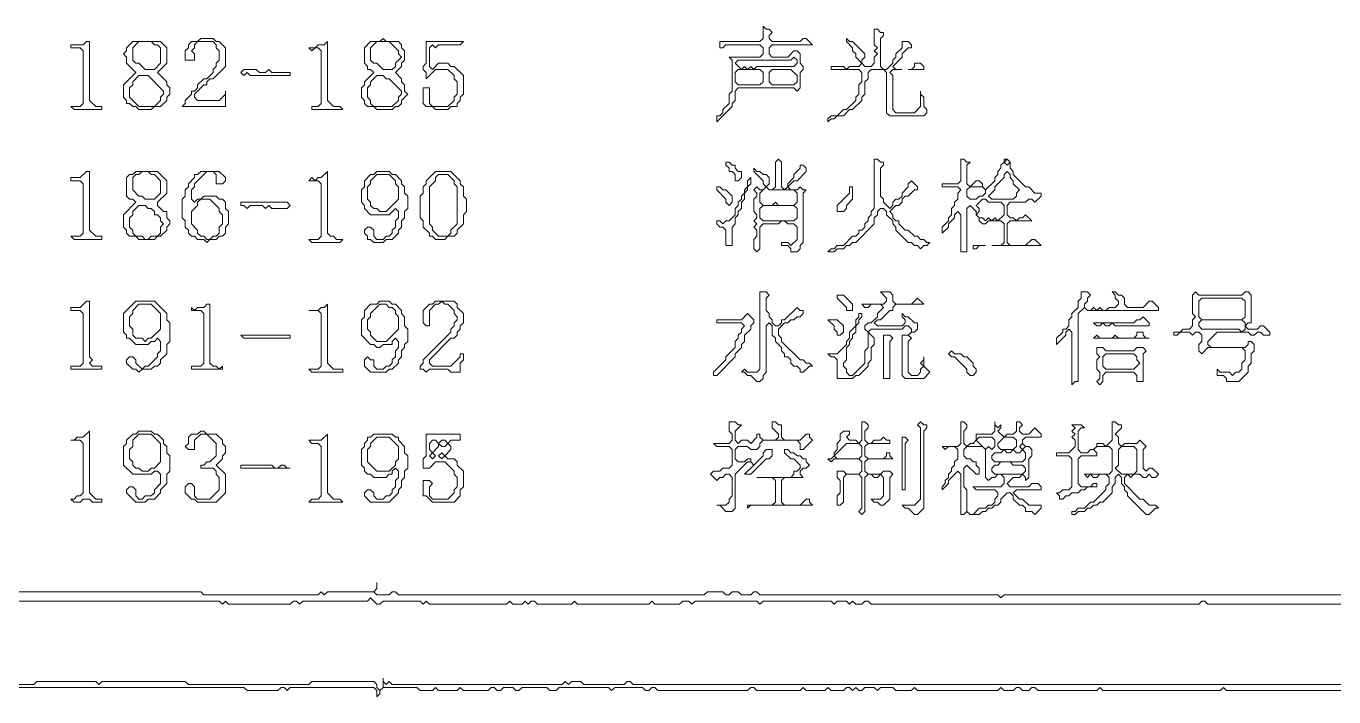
# Model space of a CAD drawing. Extents: x 4 to 2473, y 19 to 1752.
# Drawn here: x 1626.5 to 2049.8, y 20 to 237 of the extents above; entities that cross this region are included whole.
import ezdxf

# ---------------------------------------------------------------- set-up
doc = ezdxf.new("R2010")
doc.units = 0
doc.layers.add('TRACE_CURVE', color=3, linetype='Continuous', lineweight=0)
doc.layers.add('TRACE_TEXT_SYMBOL', color=6, linetype='Continuous', lineweight=0)

msp = doc.modelspace()

# ---------------------------------------------------------------- linework, layer by layer
at = {"layer": 'TRACE_CURVE', "color": 3}
for points in [[(2066, 53), (1943, 53), (1942, 52), (1941, 53), (1864, 53), (1863, 54), (1862, 54), (1861, 53), (1858, 53), (1857, 54), (1855, 54), (1854, 53), (1853, 53), (1852, 54), (1847, 54), (1846, 53), (1747, 53), (1746, 54), (1745, 54), (1744, 53), (1740, 53), (1739, 54), (1740, 55), (1740, 57), (1740, 55), (1739, 54), (1724, 54), (1723, 53), (1722, 54), (1721, 53), (1684, 53), (1683, 54), (1621, 54)], [(1619, 51), (1689, 51), (1690, 50), (1691, 51), (1692, 50), (1712, 50), (1713, 51), (1714, 51), (1715, 50), (1716, 51), (1737, 51), (1738, 52), (1740, 50), (1741, 50), (1742, 51), (1754, 51), (1755, 50), (1756, 51), (1757, 50), (1782, 50), (1783, 51), (1784, 50), (1787, 50), (1788, 51), (1789, 50), (1790, 51), (1791, 51), (1792, 50), (1803, 50), (1804, 51), (1805, 50), (1828, 50), (1829, 51), (1830, 50), (1838, 50), (1839, 51), (1841, 51), (1842, 50), (1843, 51), (1863, 51), (1864, 50)], [(1864, 50), (1865, 51), (1887, 51), (1888, 50), (1889, 51), (1892, 51), (1893, 50), (1894, 51), (1895, 50), (1897, 50), (1898, 51), (1899, 51), (1900, 50), (2006, 50), (2007, 51), (2008, 51), (2009, 50), (2062, 50)], [(2066, 24), (1823, 24), (1822, 25), (1821, 25), (1820, 24), (1807, 24), (1806, 25), (1803, 25), (1802, 24), (1801, 25), (1800, 24), (1745, 24), (1744, 25), (1743, 24), (1742, 25), (1742, 26), (1742, 23), (1741, 22)], [(1741, 22), (1740, 23), (1740, 24), (1739, 25), (1719, 25), (1718, 24), (1679, 24), (1678, 25), (1651, 25), (1650, 24), (1649, 25), (1630, 25), (1629, 24), (1620, 24)], [(1624, 23), (1697, 23), (1698, 22), (1708, 22), (1709, 23), (1710, 23), (1711, 22), (1712, 23), (1739, 23), (1740, 22), (1740, 20), (1741, 21), (1741, 22), (1742, 23), (1753, 23), (1754, 22), (1758, 22), (1759, 23), (1760, 22), (1766, 22), (1767, 23), (1768, 22), (1776, 22), (1777, 23), (1778, 23), (1779, 22), (1780, 22), (1781, 23), (1784, 23), (1785, 22), (1786, 22), (1787, 23), (1795, 23), (1796, 22), (1798, 22), (1799, 23), (1815, 23), (1816, 22), (1817, 23), (1826, 23), (1827, 22), (1828, 22), (1829, 23), (1830, 23), (1831, 22), (1860, 22), (1861, 23)], [(1861, 23), (1862, 23), (1863, 22), (1877, 22), (1878, 23), (1879, 22), (1885, 22), (1886, 23), (1887, 22), (1891, 22), (1892, 23), (1893, 23), (1894, 22), (1895, 23), (1896, 22), (1897, 22), (1898, 23), (1901, 23), (1902, 22), (1903, 23), (1907, 23), (1908, 22), (1913, 22), (1914, 23), (1915, 22), (1941, 22), (1942, 23), (1943, 22), (1946, 22), (1947, 23), (1948, 23), (1949, 22), (1951, 22), (1952, 23), (1953, 23), (1954, 22), (1973, 22), (1974, 23), (1975, 22), (2013, 22), (2014, 23), (2015, 22), (2052, 22)]]:
    msp.add_lwpolyline(points, dxfattribs=at)
at = {"layer": 'TRACE_TEXT_SYMBOL', "color": 6}
for points in [[(1683, 233), (1682, 232), (1680, 232), (1679, 231), (1679, 230), (1678, 229), (1678, 226), (1681, 226), (1681, 228), (1680, 229), (1681, 230), (1681, 231), (1682, 232), (1687, 232), (1688, 231), (1688, 230), (1689, 229), (1689, 226), (1688, 225), (1688, 224), (1687, 223), (1687, 222), (1685, 220), (1684, 220), (1682, 218), (1682, 217), (1681, 216), (1680, 216), (1680, 215), (1678, 213), (1678, 212), (1677, 211), (1691, 211), (1691, 216), (1691, 215), (1689, 213), (1682, 213), (1681, 214), (1681, 215), (1684, 218), (1685, 218), (1685, 219), (1686, 220), (1687, 220), (1691, 224), (1691, 230), (1689, 232), (1688, 232), (1687, 233)], [(1742, 233), (1741, 232), (1738, 232), (1736, 230), (1736, 225), (1737, 224), (1737, 223), (1738, 223), (1739, 222), (1736, 219), (1736, 218), (1735, 217), (1735, 214), (1736, 213), (1736, 212), (1737, 211), (1739, 211), (1740, 210), (1745, 210), (1746, 211), (1747, 211), (1748, 212), (1748, 213), (1750, 215), (1749, 216), (1749, 218), (1748, 219), (1748, 220), (1746, 222), (1748, 224), (1748, 225), (1749, 226), (1749, 229), (1748, 230), (1748, 231), (1747, 232), (1743, 232)], [(1865, 237), (1865, 233), (1864, 232), (1851, 232), (1851, 230), (1852, 230), (1853, 231), (1864, 231), (1865, 230), (1865, 228), (1864, 227), (1854, 227), (1855, 226), (1855, 216), (1854, 215), (1854, 212), (1852, 210), (1852, 209), (1851, 208), (1850, 208), (1850, 206), (1855, 211), (1855, 212), (1856, 213), (1856, 216), (1857, 217), (1875, 217), (1876, 216), (1877, 217), (1877, 222), (1878, 223), (1878, 224), (1877, 225), (1877, 228), (1876, 229), (1875, 229), (1873, 227), (1868, 227), (1867, 228), (1867, 230), (1868, 231), (1881, 231), (1879, 233), (1878, 233), (1877, 232), (1868, 232), (1867, 233), (1867, 234), (1868, 235), (1867, 236), (1866, 236)], [(1646, 232), (1645, 231), (1641, 231), (1641, 230), (1644, 230), (1645, 229), (1645, 212), (1644, 211), (1641, 211), (1642, 210), (1651, 210), (1651, 211), (1649, 211), (1647, 213), (1647, 232)], [(1661, 232), (1659, 230), (1659, 229), (1658, 228), (1659, 227), (1659, 225), (1662, 222), (1658, 218), (1658, 214), (1659, 213), (1659, 212), (1660, 212), (1661, 211), (1662, 211), (1663, 210), (1667, 210), (1668, 211), (1670, 211), (1672, 213), (1672, 214), (1673, 215), (1673, 217), (1672, 218), (1672, 219), (1669, 222), (1672, 225), (1672, 230), (1670, 232)], [(1663, 232), (1667, 232), (1668, 231), (1669, 231), (1670, 230), (1670, 225), (1668, 223), (1665, 223), (1663, 225), (1662, 225), (1661, 226), (1661, 230)], [(1724, 232), (1723, 231), (1721, 231), (1720, 230), (1718, 230), (1719, 229), (1720, 230), (1721, 230), (1722, 229), (1722, 212), (1721, 211), (1719, 211), (1719, 210), (1729, 210), (1728, 211), (1726, 211), (1724, 213)], [(1740, 232), (1744, 232), (1747, 229), (1747, 228), (1748, 227), (1746, 225), (1746, 224), (1745, 223), (1742, 223), (1740, 225), (1739, 225), (1738, 226), (1738, 230)], [(1756, 232), (1756, 225), (1755, 224), (1755, 223), (1756, 222), (1756, 220), (1759, 223), (1763, 223), (1765, 221), (1765, 220), (1766, 219), (1766, 215), (1765, 214), (1765, 213), (1763, 211), (1758, 211), (1757, 212), (1757, 217), (1755, 217), (1755, 212), (1756, 211), (1758, 211), (1759, 210), (1763, 210), (1764, 211), (1766, 211), (1766, 212), (1767, 213), (1767, 214), (1768, 215), (1768, 221), (1765, 224), (1764, 224), (1763, 225), (1760, 225), (1758, 223), (1757, 224), (1757, 230), (1758, 231), (1759, 230), (1760, 231), (1767, 231), (1768, 232)], [(1874, 226), (1875, 227), (1876, 226), (1876, 225), (1875, 224), (1863, 224), (1862, 223), (1861, 224), (1860, 223), (1859, 224), (1858, 223), (1856, 225), (1857, 226)], [(1914, 225), (1914, 224), (1913, 223), (1912, 223), (1917, 223), (1917, 224), (1916, 225)], [(1663, 221), (1666, 221), (1671, 216), (1671, 215), (1670, 214), (1670, 213), (1668, 211), (1663, 211), (1660, 214), (1660, 217), (1661, 218), (1661, 219)], [(1697, 223), (1696, 222), (1697, 221), (1698, 222), (1699, 221), (1712, 221), (1712, 222), (1706, 222), (1705, 223), (1704, 222), (1702, 222), (1701, 223)], [(1740, 221), (1742, 221), (1743, 220), (1744, 220), (1748, 216), (1748, 215), (1747, 214), (1747, 213), (1745, 211), (1739, 211), (1738, 212), (1738, 213), (1737, 214), (1737, 217), (1738, 218), (1738, 219)], [(1856, 222), (1857, 223), (1864, 223), (1865, 222), (1865, 219), (1864, 218), (1857, 218), (1856, 219)], [(1867, 222), (1868, 223), (1874, 223), (1876, 221), (1876, 219), (1875, 218), (1868, 218), (1867, 219)], [(1853, 193), (1853, 192), (1854, 191), (1854, 190), (1855, 190), (1856, 189), (1856, 187), (1857, 187), (1858, 188), (1858, 190), (1857, 190), (1856, 191), (1856, 192), (1855, 192), (1854, 193)], [(1943, 193), (1944, 194), (1945, 193), (1944, 192)], [(1646, 190), (1644, 188), (1641, 188), (1641, 187), (1644, 187), (1645, 186), (1645, 170), (1644, 169), (1641, 169), (1642, 168), (1651, 168), (1651, 169), (1649, 169), (1647, 171), (1647, 190)], [(1662, 190), (1661, 189), (1660, 189), (1659, 188), (1659, 182), (1660, 181), (1661, 181), (1662, 180), (1658, 176), (1658, 172), (1659, 171), (1659, 170), (1660, 169), (1662, 169), (1663, 168), (1668, 168), (1669, 169), (1670, 169), (1672, 171), (1672, 172), (1673, 173), (1673, 174), (1672, 175), (1672, 177), (1671, 177), (1669, 179), (1669, 180), (1672, 183), (1672, 187), (1669, 190)], [(1663, 189), (1664, 190), (1666, 190), (1667, 189), (1668, 189), (1670, 187), (1670, 183), (1668, 181), (1665, 181), (1664, 182), (1663, 182), (1661, 184), (1661, 188), (1662, 189)], [(1683, 190), (1682, 189), (1681, 189), (1681, 188), (1679, 186), (1679, 185), (1678, 184), (1678, 182), (1677, 181), (1677, 175), (1678, 174), (1678, 172), (1679, 171), (1679, 170), (1680, 169), (1681, 169), (1682, 168), (1684, 168), (1685, 167), (1686, 168), (1688, 168), (1689, 169), (1690, 169), (1691, 170), (1691, 172), (1692, 173), (1692, 177), (1691, 178), (1691, 180), (1690, 181), (1689, 181), (1688, 182), (1684, 182), (1683, 181), (1682, 181), (1681, 180), (1680, 181), (1680, 184), (1681, 185), (1681, 186), (1685, 190), (1687, 190), (1688, 189), (1688, 186), (1690, 186), (1691, 187), (1691, 188), (1689, 190)], [(1724, 190), (1722, 188), (1721, 188), (1720, 187), (1719, 188), (1718, 187), (1721, 187), (1722, 186), (1722, 169), (1721, 168), (1718, 168), (1719, 167), (1728, 167), (1729, 168), (1727, 168), (1726, 169), (1725, 169), (1724, 170)], [(1740, 190), (1739, 189), (1738, 189), (1736, 187), (1736, 185), (1735, 184), (1735, 180), (1736, 179), (1736, 178), (1738, 176), (1744, 176), (1746, 178), (1747, 177), (1747, 175), (1746, 174), (1746, 172), (1745, 171), (1745, 170), (1744, 169), (1743, 169), (1742, 168), (1740, 168), (1739, 169), (1739, 171), (1738, 172), (1737, 172), (1736, 171), (1736, 170), (1737, 169), (1737, 168), (1738, 168), (1739, 167), (1742, 167), (1743, 168), (1745, 168), (1747, 170), (1747, 171), (1748, 172), (1748, 174), (1749, 175), (1749, 177), (1750, 178), (1750, 182), (1749, 183), (1749, 185), (1748, 186), (1748, 187), (1746, 189), (1745, 189), (1744, 190)], [(1740, 189), (1744, 189), (1746, 187), (1746, 186), (1747, 185), (1747, 181), (1743, 177), (1741, 177), (1740, 178), (1739, 178), (1738, 179), (1738, 180), (1737, 181), (1737, 185), (1738, 186), (1738, 187)], [(1759, 190), (1756, 187), (1756, 186), (1755, 185), (1755, 183), (1754, 182), (1754, 175), (1755, 174), (1755, 172), (1757, 170), (1757, 169), (1758, 169), (1759, 168), (1762, 168), (1763, 169), (1765, 169), (1766, 170), (1766, 171), (1768, 173), (1768, 176), (1769, 177), (1769, 181), (1768, 182), (1768, 185), (1767, 186), (1767, 187), (1764, 190)], [(1759, 188), (1760, 189), (1763, 189), (1765, 187), (1765, 186), (1766, 185), (1766, 173), (1764, 171), (1764, 170), (1763, 169), (1760, 169), (1758, 171), (1758, 172), (1757, 173), (1757, 185), (1759, 187)], [(1861, 188), (1860, 187), (1860, 185), (1859, 184), (1859, 183), (1858, 182), (1858, 181), (1857, 180), (1857, 179), (1856, 178), (1856, 176), (1854, 174), (1853, 174), (1852, 173), (1851, 174), (1850, 174), (1850, 173), (1851, 172), (1852, 172), (1853, 171), (1853, 166), (1855, 166), (1855, 172), (1856, 173), (1856, 175), (1857, 176), (1857, 177), (1858, 178), (1858, 180), (1859, 181), (1859, 183), (1860, 184), (1860, 185), (1861, 186)], [(1943, 189), (1944, 190), (1945, 189), (1945, 188), (1946, 187), (1946, 186), (1948, 184), (1947, 183), (1947, 182), (1946, 181), (1939, 181), (1938, 182), (1940, 184), (1940, 185), (1943, 188)], [(1850, 185), (1850, 184), (1853, 181), (1853, 180), (1854, 179), (1855, 180), (1855, 182), (1853, 184), (1852, 184), (1851, 185)], [(1866, 185), (1867, 184), (1875, 184), (1876, 183), (1876, 180), (1875, 179), (1870, 179), (1869, 180), (1868, 179), (1865, 179), (1864, 180), (1864, 183)], [(1893, 185), (1893, 183), (1889, 179), (1889, 177), (1891, 177), (1892, 178), (1892, 179), (1894, 181), (1894, 185)], [(1931, 184), (1932, 185), (1936, 185), (1937, 184), (1937, 183), (1936, 182), (1935, 182), (1934, 181), (1932, 181), (1931, 182)], [(1663, 179), (1665, 179), (1666, 178), (1667, 178), (1668, 177), (1668, 176), (1669, 176), (1670, 175), (1670, 174), (1671, 173), (1670, 172), (1670, 170), (1669, 169), (1667, 169), (1666, 168), (1665, 168), (1664, 169), (1662, 169), (1661, 170), (1661, 171), (1660, 172), (1660, 175), (1661, 176), (1661, 177)], [(1682, 180), (1683, 181), (1686, 181), (1689, 178), (1689, 177), (1690, 176), (1690, 173), (1689, 172), (1689, 170), (1688, 169), (1687, 169), (1686, 168), (1685, 168), (1684, 169), (1683, 169), (1682, 170), (1682, 171), (1680, 173), (1680, 177), (1682, 179)], [(1696, 180), (1696, 179), (1697, 179), (1698, 178), (1699, 179), (1703, 179), (1704, 178), (1705, 179), (1706, 178), (1711, 178), (1712, 179), (1711, 180)], [(1864, 178), (1865, 179), (1875, 179), (1876, 178), (1876, 175), (1875, 174), (1865, 174), (1864, 175)], [(1936, 181), (1937, 181), (1938, 180), (1942, 180), (1943, 179), (1943, 176), (1941, 174), (1940, 175), (1939, 174), (1938, 175), (1937, 174), (1936, 175), (1935, 175), (1934, 176), (1935, 177), (1935, 178), (1934, 179)], [(1933, 166), (1933, 165), (1934, 165), (1935, 166), (1937, 166)], [(1889, 150), (1889, 149), (1892, 146), (1892, 145), (1894, 145), (1894, 147), (1891, 150)], [(1968, 151), (1968, 149), (1967, 148), (1967, 146), (1965, 144), (1965, 143), (1964, 142), (1964, 140), (1963, 139), (1962, 139), (1962, 138), (1960, 136), (1960, 134), (1963, 137), (1963, 138), (1964, 139), (1965, 138), (1965, 121), (1966, 122), (1967, 122), (1967, 144), (1969, 146), (1970, 145), (1993, 145), (1993, 146), (1991, 148), (1990, 148), (1988, 146), (1983, 146), (1982, 147), (1982, 149), (1981, 150), (1980, 150), (1979, 151), (1978, 151), (1979, 150), (1979, 149), (1980, 148), (1980, 147), (1979, 146), (1977, 146), (1976, 145), (1975, 145), (1974, 146), (1973, 145), (1972, 146), (1971, 145), (1970, 145), (1969, 146), (1969, 147), (1970, 148), (1970, 149), (1971, 150), (1970, 151)], [(2006, 148), (2007, 149), (2020, 149), (2021, 148), (2021, 143), (2020, 142), (2007, 142), (2006, 143)], [(1646, 148), (1644, 146), (1641, 146), (1641, 145), (1644, 145), (1645, 144), (1645, 128), (1644, 127), (1641, 127), (1641, 126), (1651, 126), (1651, 127), (1648, 127), (1647, 128), (1648, 129), (1647, 130), (1647, 148)], [(1662, 148), (1658, 144), (1658, 138), (1659, 137), (1659, 136), (1660, 136), (1662, 134), (1666, 134), (1667, 135), (1668, 135), (1669, 136), (1670, 135), (1670, 132), (1669, 131), (1669, 130), (1666, 127), (1665, 127), (1664, 126), (1662, 128), (1662, 129), (1661, 130), (1660, 130), (1659, 129), (1659, 128), (1661, 126), (1662, 126), (1663, 125), (1664, 126), (1667, 126), (1668, 127), (1669, 127), (1670, 128), (1670, 129), (1672, 131), (1672, 134), (1673, 135), (1673, 141), (1672, 142), (1672, 144), (1668, 148)], [(1663, 147), (1667, 147), (1670, 144), (1670, 139), (1667, 136), (1666, 136), (1665, 135), (1664, 136), (1662, 136), (1661, 137), (1661, 139), (1660, 140), (1660, 143), (1661, 144), (1661, 145)], [(1685, 147), (1684, 146), (1682, 146), (1681, 145), (1680, 146), (1680, 145), (1683, 145), (1684, 144), (1684, 128), (1683, 127), (1680, 127), (1680, 126), (1690, 126), (1690, 127), (1689, 126), (1688, 127), (1687, 127), (1686, 128), (1686, 147)], [(1724, 147), (1723, 146), (1722, 146), (1721, 145), (1718, 145), (1721, 145), (1722, 144), (1722, 127), (1721, 126), (1718, 126), (1719, 125), (1729, 125), (1729, 126), (1726, 126), (1724, 128)], [(1741, 148), (1740, 147), (1738, 147), (1736, 145), (1736, 143), (1735, 142), (1735, 137), (1738, 134), (1739, 134), (1740, 133), (1741, 133), (1742, 134), (1745, 134), (1745, 135), (1746, 136), (1747, 135), (1747, 133), (1746, 132), (1746, 130), (1745, 129), (1745, 128), (1744, 127), (1743, 127), (1742, 126), (1740, 126), (1739, 127), (1739, 129), (1738, 129), (1737, 130), (1736, 129), (1736, 127), (1738, 125), (1743, 125), (1744, 126), (1745, 126), (1747, 128), (1747, 129), (1748, 130), (1748, 132), (1749, 133), (1749, 134), (1750, 135), (1750, 139), (1749, 140), (1749, 143), (1748, 144), (1748, 145), (1746, 147), (1745, 147), (1744, 148)], [(1741, 147), (1743, 147), (1744, 146), (1745, 146), (1746, 145), (1746, 144), (1747, 143), (1747, 139), (1743, 135), (1740, 135), (1738, 137), (1738, 138), (1737, 139), (1737, 142), (1738, 143), (1738, 144)], [(1759, 148), (1758, 147), (1757, 147), (1755, 145), (1755, 141), (1756, 140), (1757, 140), (1757, 145), (1759, 147), (1760, 147), (1761, 148), (1762, 147), (1763, 147), (1765, 145), (1765, 144), (1766, 143), (1766, 142), (1765, 141), (1765, 140), (1764, 139), (1764, 138), (1755, 129), (1755, 128), (1754, 127), (1754, 126), (1755, 126), (1756, 125), (1757, 126), (1763, 126), (1764, 125), (1767, 125), (1767, 128), (1768, 129), (1768, 131), (1767, 131), (1767, 130), (1764, 127), (1758, 127), (1757, 128), (1757, 129), (1764, 136), (1765, 136), (1766, 137), (1766, 138), (1767, 139), (1767, 140), (1768, 141), (1768, 144), (1766, 146), (1766, 147), (1765, 148)], [(1860, 144), (1858, 142), (1850, 142), (1850, 141), (1858, 141), (1859, 140), (1858, 139), (1858, 138), (1857, 137), (1857, 136), (1856, 135), (1856, 133), (1853, 130), (1853, 129), (1849, 125), (1849, 124), (1850, 124), (1856, 130), (1856, 131), (1858, 133), (1858, 134), (1859, 135), (1859, 137), (1861, 139), (1861, 140), (1862, 141), (1862, 142)], [(1886, 142), (1888, 140), (1888, 139), (1889, 138), (1889, 137), (1890, 137), (1891, 138), (1891, 140), (1889, 142)], [(1988, 143), (1987, 142), (1986, 142), (1985, 141), (1972, 141), (1973, 140), (1974, 140), (1975, 141), (1976, 140), (1977, 140), (1978, 141), (1979, 140), (1990, 140), (1990, 141)], [(2006, 141), (2007, 142), (2020, 142), (2021, 141), (2021, 139), (2020, 138), (2019, 139), (2007, 139), (2006, 140)], [(1696, 137), (1697, 136), (1712, 136), (1712, 137)], [(1904, 137), (1904, 123), (1906, 123), (1906, 135), (1907, 136), (1906, 137)], [(1986, 138), (1986, 137), (1985, 136), (1980, 136), (1979, 137), (1978, 136), (1974, 136), (1973, 137), (1972, 136), (1990, 136), (1989, 136), (1988, 137), (1988, 138)], [(1926, 132), (1925, 131), (1926, 130), (1927, 130), (1931, 126), (1931, 125), (1932, 124), (1933, 124), (1934, 125), (1934, 126), (1933, 127), (1933, 128), (1931, 130), (1930, 130), (1929, 131), (1927, 131)], [(1973, 133), (1973, 131), (1974, 130), (1973, 129), (1973, 126), (1974, 125), (1974, 123), (1973, 122), (1974, 121), (1975, 122), (1975, 124), (1976, 125), (1985, 125), (1986, 124), (1986, 122), (1988, 122), (1988, 131), (1989, 132), (1988, 133), (1986, 133), (1985, 132), (1976, 132), (1975, 133)], [(1975, 130), (1976, 131), (1985, 131), (1986, 130), (1986, 129), (1987, 128), (1985, 126), (1976, 126), (1975, 127)], [(1647, 106), (1645, 104), (1643, 104), (1642, 103), (1641, 103), (1644, 103), (1645, 102), (1645, 86), (1644, 85), (1643, 85), (1642, 84), (1641, 84), (1642, 83), (1644, 83), (1645, 84), (1647, 84), (1648, 83), (1651, 83), (1651, 84), (1649, 84), (1647, 86)], [(1663, 106), (1662, 105), (1661, 105), (1659, 103), (1659, 102), (1658, 101), (1658, 95), (1661, 92), (1667, 92), (1668, 93), (1669, 93), (1670, 92), (1670, 89), (1668, 87), (1668, 86), (1667, 85), (1665, 85), (1664, 84), (1663, 84), (1662, 85), (1662, 87), (1661, 88), (1660, 88), (1659, 87), (1659, 86), (1662, 83), (1665, 83), (1666, 84), (1668, 84), (1670, 86), (1670, 87), (1672, 89), (1672, 92), (1673, 93), (1673, 98), (1672, 99), (1672, 101), (1671, 102), (1671, 103), (1669, 105), (1668, 105), (1667, 106)], [(1683, 106), (1682, 105), (1680, 105), (1679, 104), (1679, 102), (1678, 101), (1679, 100), (1681, 100), (1681, 103), (1683, 105), (1685, 105), (1688, 102), (1688, 98), (1686, 96), (1685, 96), (1684, 95), (1683, 95), (1683, 94), (1687, 94), (1688, 93), (1688, 92), (1689, 91), (1689, 87), (1686, 84), (1682, 84), (1681, 85), (1681, 88), (1680, 89), (1679, 89), (1678, 88), (1678, 86), (1680, 84), (1681, 84), (1682, 83), (1688, 83), (1691, 86), (1691, 92), (1688, 95), (1690, 97), (1690, 98), (1691, 99), (1691, 101), (1690, 102), (1690, 103), (1688, 105), (1685, 105), (1684, 106)], [(1916, 109), (1915, 108), (1916, 107), (1916, 84), (1914, 82), (1910, 82), (1911, 81), (1912, 81), (1914, 79), (1915, 79), (1917, 81), (1917, 106), (1918, 107), (1918, 108), (1917, 108)], [(1663, 105), (1667, 105), (1670, 102), (1670, 96), (1668, 94), (1667, 94), (1666, 93), (1664, 93), (1663, 94), (1662, 94), (1661, 95), (1661, 96), (1660, 97), (1660, 100), (1661, 101), (1661, 103)], [(1724, 105), (1722, 103), (1718, 103), (1719, 102), (1721, 102), (1722, 101), (1722, 85), (1721, 84), (1719, 84), (1718, 83), (1729, 83), (1728, 84), (1726, 84), (1724, 86)], [(1739, 105), (1738, 104), (1737, 104), (1737, 103), (1736, 102), (1736, 101), (1735, 100), (1735, 95), (1736, 94), (1736, 93), (1737, 92), (1738, 92), (1739, 91), (1743, 91), (1744, 92), (1745, 92), (1745, 93), (1746, 94), (1747, 93), (1747, 91), (1746, 90), (1746, 88), (1745, 87), (1745, 86), (1744, 85), (1743, 85), (1742, 84), (1740, 84), (1739, 85), (1739, 86), (1738, 87), (1737, 87), (1736, 86), (1736, 85), (1738, 83), (1744, 83), (1747, 86), (1747, 87), (1748, 88), (1748, 90), (1749, 91), (1749, 93), (1750, 94), (1750, 98), (1749, 99), (1749, 101), (1747, 103), (1747, 104), (1746, 104), (1745, 105)], [(1740, 104), (1744, 104), (1747, 101), (1747, 97), (1746, 96), (1746, 95), (1744, 93), (1740, 93), (1737, 96), (1737, 100), (1738, 101), (1738, 102)], [(1756, 105), (1756, 98), (1755, 97), (1755, 94), (1757, 94), (1759, 96), (1762, 96), (1765, 93), (1765, 92), (1766, 91), (1766, 88), (1765, 87), (1765, 86), (1763, 84), (1758, 84), (1757, 85), (1757, 88), (1758, 89), (1757, 90), (1755, 90), (1755, 85), (1756, 85), (1758, 83), (1765, 83), (1767, 85), (1767, 87), (1768, 88), (1768, 93), (1766, 95), (1766, 96), (1765, 97), (1763, 97), (1762, 98), (1764, 100), (1764, 101), (1763, 102), (1764, 103), (1767, 103), (1767, 105)], [(1757, 102), (1758, 103), (1759, 103), (1760, 102), (1760, 101), (1758, 99), (1757, 100)], [(1760, 102), (1761, 103), (1762, 103), (1763, 102), (1762, 101), (1761, 101)], [(1892, 102), (1896, 102), (1897, 101), (1897, 98), (1896, 97), (1889, 97), (1888, 98)], [(1910, 104), (1910, 87), (1911, 87), (1911, 102), (1912, 103), (1911, 104)], [(1934, 103), (1935, 104), (1939, 104), (1940, 103), (1940, 101), (1939, 100), (1938, 101), (1937, 100)], [(1943, 104), (1946, 104), (1947, 103), (1947, 101), (1946, 100), (1942, 100), (1941, 101), (1941, 102)], [(1948, 101), (1949, 102), (1950, 101), (1949, 100)], [(1757, 98), (1758, 99), (1759, 98), (1758, 97)], [(1760, 98), (1761, 99), (1762, 98), (1761, 97)], [(1872, 100), (1872, 99), (1874, 97), (1875, 97), (1877, 95), (1877, 94), (1876, 93), (1875, 93), (1875, 92), (1874, 91), (1863, 91), (1868, 91), (1869, 90), (1869, 83), (1868, 82), (1860, 82), (1860, 81), (1861, 82), (1881, 82), (1880, 83), (1880, 84), (1879, 84), (1877, 82), (1872, 82), (1871, 83), (1871, 90), (1872, 91), (1878, 91), (1877, 92), (1877, 93), (1878, 94), (1879, 94), (1880, 95), (1879, 96), (1879, 97), (1878, 97), (1877, 98), (1876, 98), (1875, 99), (1874, 99), (1873, 100)], [(1930, 100), (1931, 101), (1936, 101), (1937, 100), (1937, 91), (1938, 90), (1939, 91), (1940, 91), (1941, 92), (1942, 92), (1943, 91), (1943, 89), (1942, 88), (1933, 88), (1934, 87), (1940, 87), (1941, 86), (1941, 85), (1940, 84), (1940, 83), (1939, 82), (1938, 82), (1937, 81), (1935, 81), (1933, 79), (1932, 79), (1931, 80), (1931, 87), (1930, 88), (1930, 94), (1931, 95), (1934, 92), (1935, 92), (1935, 94), (1934, 95), (1934, 96), (1933, 96), (1932, 97), (1931, 97), (1930, 98)], [(1942, 99), (1943, 100), (1944, 99), (1945, 99), (1946, 100), (1947, 99), (1948, 99), (1949, 100), (1950, 99), (1950, 97), (1949, 96), (1940, 96), (1939, 97), (1939, 98), (1940, 99)], [(1980, 100), (1981, 101), (1985, 101), (1986, 100), (1986, 93), (1985, 92), (1981, 92), (1979, 94), (1980, 95)], [(1696, 95), (1696, 94), (1712, 94), (1711, 94), (1710, 95), (1709, 95), (1708, 94), (1707, 94), (1706, 95)], [(1941, 95), (1942, 96), (1945, 96), (1946, 95), (1949, 95), (1950, 94), (1950, 93), (1949, 92), (1940, 92), (1939, 93), (1939, 94), (1940, 95)]]:
    msp.add_lwpolyline(points, close=True, dxfattribs=at)
for points in [[(1901, 236), (1901, 231), (1902, 230), (1901, 229), (1902, 228), (1901, 227), (1901, 225), (1900, 224), (1898, 224), (1897, 225), (1897, 226), (1898, 227), (1898, 228), (1894, 232), (1893, 232), (1892, 233), (1892, 232), (1894, 230), (1894, 229), (1895, 228), (1895, 227), (1897, 225), (1896, 224), (1893, 224), (1892, 223), (1891, 224), (1887, 224), (1887, 223), (1896, 223), (1897, 222), (1897, 219), (1896, 218), (1896, 215), (1895, 214), (1895, 213), (1892, 210), (1891, 210), (1889, 208), (1887, 208), (1886, 207), (1886, 206), (1887, 207), (1888, 207), (1889, 208), (1891, 208), (1893, 210), (1894, 210), (1897, 213), (1897, 214), (1898, 215), (1898, 219), (1899, 220), (1899, 222), (1900, 223), (1904, 223), (1905, 222), (1905, 209), (1906, 208), (1917, 208), (1918, 209), (1918, 210), (1917, 211), (1917, 214), (1916, 215)], [(1916, 215), (1916, 216), (1916, 211), (1914, 209), (1908, 209), (1907, 210), (1907, 221), (1906, 222), (1907, 223), (1910, 223), (1908, 223), (1907, 224), (1910, 227), (1910, 228), (1912, 230), (1913, 230), (1913, 231), (1912, 232), (1910, 232), (1910, 230), (1908, 228), (1908, 227), (1907, 226), (1907, 225), (1905, 223), (1904, 223), (1903, 224), (1903, 233), (1904, 234), (1904, 235), (1903, 235), (1902, 236), (1901, 236)], [(1870, 194), (1869, 193), (1869, 185), (1868, 184), (1867, 184), (1866, 185), (1867, 186), (1867, 188), (1866, 189), (1865, 189), (1864, 190), (1863, 190), (1862, 191), (1862, 190), (1865, 187), (1865, 186), (1866, 185), (1865, 184), (1864, 184), (1863, 185), (1862, 184), (1863, 183), (1863, 182), (1862, 181), (1862, 177), (1863, 176), (1863, 175), (1862, 174), (1863, 173), (1862, 172), (1863, 171), (1863, 169), (1862, 168), (1862, 165), (1863, 164), (1864, 165), (1864, 172), (1865, 173), (1870, 173), (1871, 174), (1872, 174), (1873, 173), (1875, 173), (1876, 172), (1876, 168), (1874, 166), (1873, 167), (1871, 167), (1871, 166), (1873, 166), (1874, 165), (1874, 164), (1876, 164), (1877, 165), (1877, 166), (1878, 167), (1878, 183), (1879, 184), (1878, 184), (1877, 185), (1876, 184), (1874, 184), (1873, 185), (1875, 187)], [(1875, 187), (1876, 187), (1879, 190), (1879, 191), (1878, 192), (1877, 192), (1877, 191), (1875, 189), (1875, 188), (1873, 186), (1873, 185), (1872, 184), (1871, 185), (1871, 193), (1870, 194)], [(1901, 194), (1901, 178), (1900, 177), (1900, 176), (1899, 175), (1899, 174), (1898, 173), (1898, 172), (1897, 171), (1896, 171), (1896, 170), (1895, 169), (1894, 169), (1891, 166), (1889, 166), (1888, 165), (1887, 165), (1886, 164), (1888, 164), (1889, 165), (1891, 165), (1892, 166), (1893, 166), (1894, 167), (1895, 167), (1901, 173), (1901, 175), (1902, 176), (1902, 177), (1903, 178), (1904, 178), (1905, 177), (1905, 176), (1907, 174), (1907, 173), (1908, 172), (1908, 171), (1912, 167), (1913, 167), (1914, 166), (1915, 166), (1916, 165), (1917, 166), (1918, 166), (1919, 167), (1918, 167), (1917, 168), (1916, 168), (1915, 169), (1914, 169), (1912, 171), (1911, 171), (1909, 173), (1909, 174), (1908, 174), (1907, 175), (1907, 176), (1906, 177), (1908, 179), (1909, 179), (1910, 180), (1910, 181), (1911, 182), (1912, 182)], [(1912, 182), (1914, 184), (1915, 184), (1915, 185), (1913, 187), (1912, 186), (1912, 185), (1910, 183), (1910, 182), (1909, 181), (1908, 181), (1907, 180), (1907, 179), (1906, 178), (1904, 180), (1904, 181), (1903, 182), (1903, 191), (1904, 192), (1904, 193), (1903, 193), (1902, 194), (1901, 194)], [(1929, 194), (1929, 187), (1928, 186), (1923, 186), (1923, 185), (1928, 185), (1929, 184), (1928, 183), (1928, 181), (1927, 180), (1927, 179), (1926, 178), (1926, 176), (1925, 175), (1925, 174), (1923, 172), (1923, 170), (1925, 172), (1925, 173), (1927, 175), (1927, 176), (1928, 177), (1929, 176), (1929, 164), (1931, 164), (1931, 178), (1932, 179), (1934, 177), (1934, 176), (1935, 175), (1935, 174), (1936, 173), (1937, 173), (1938, 174), (1942, 174), (1943, 173), (1943, 167), (1942, 166), (1939, 166), (1955, 166), (1953, 168), (1952, 168), (1950, 166), (1945, 166), (1944, 167), (1944, 173), (1945, 174), (1952, 174), (1950, 176), (1949, 175), (1948, 175), (1947, 174), (1946, 175), (1945, 175), (1944, 176), (1944, 179), (1945, 180), (1950, 180), (1951, 181), (1952, 181), (1953, 180), (1955, 182), (1955, 183), (1953, 183)], [(1953, 183), (1951, 185), (1950, 185), (1946, 189), (1946, 190), (1945, 191), (1945, 193), (1944, 194), (1943, 194), (1943, 193), (1942, 192), (1942, 191), (1941, 190), (1941, 189), (1940, 188), (1940, 187), (1937, 184), (1936, 185), (1936, 186), (1935, 187), (1934, 187), (1932, 185), (1931, 186), (1931, 192), (1932, 193), (1931, 193), (1930, 194), (1929, 194)], [(1864, 151), (1864, 126), (1863, 125), (1860, 125), (1859, 126), (1858, 125), (1859, 125), (1860, 124), (1861, 124), (1863, 122), (1864, 122), (1865, 123), (1865, 124), (1866, 125), (1866, 140), (1867, 141), (1868, 140), (1868, 137), (1869, 136), (1869, 135), (1871, 133), (1871, 132), (1872, 131), (1872, 130), (1873, 130), (1874, 129), (1874, 128), (1875, 127), (1876, 127), (1877, 126), (1877, 125), (1878, 125), (1880, 127), (1881, 127), (1880, 128), (1879, 128), (1878, 129), (1877, 129), (1871, 135), (1871, 136), (1870, 137), (1870, 139), (1872, 141), (1873, 141), (1874, 142), (1875, 142), (1876, 143), (1877, 143), (1878, 144), (1878, 145), (1877, 145), (1876, 146), (1872, 142), (1871, 142), (1871, 141), (1870, 140), (1869, 140), (1868, 141), (1868, 142), (1867, 143), (1867, 144), (1866, 145), (1866, 149), (1867, 150)], [(1867, 150), (1866, 151), (1864, 151)], [(1903, 151), (1905, 149), (1905, 148), (1904, 147), (1897, 147), (1898, 146), (1899, 146), (1900, 147), (1903, 147), (1904, 146), (1902, 144), (1902, 143), (1900, 141), (1899, 141), (1898, 140), (1898, 139), (1899, 138), (1899, 133), (1898, 132), (1898, 128), (1894, 124), (1893, 124), (1892, 125), (1892, 126), (1891, 127), (1891, 128), (1892, 129), (1892, 133), (1893, 134), (1893, 135), (1894, 136), (1894, 137), (1895, 138), (1895, 140), (1896, 141), (1896, 142), (1897, 143), (1897, 144), (1896, 144), (1896, 143), (1895, 142), (1895, 140), (1893, 138), (1893, 136), (1892, 135), (1892, 134), (1889, 131), (1886, 131), (1887, 130), (1888, 130), (1889, 129), (1889, 123), (1894, 123), (1895, 124), (1896, 124), (1899, 127), (1899, 128), (1900, 129), (1900, 133), (1901, 134), (1901, 136), (1899, 138), (1900, 139), (1910, 139)], [(1910, 139), (1911, 140), (1912, 140), (1913, 139), (1913, 138), (1912, 137), (1910, 137), (1910, 124), (1911, 123), (1917, 123), (1919, 125), (1917, 127), (1917, 130), (1917, 129), (1916, 128), (1917, 127), (1916, 126), (1916, 125), (1915, 124), (1913, 124), (1912, 125), (1912, 135), (1913, 136), (1912, 137), (1913, 138), (1914, 138), (1915, 139), (1915, 141), (1914, 141), (1912, 143), (1911, 143), (1910, 144), (1910, 143), (1911, 142), (1911, 141), (1910, 140), (1902, 140), (1901, 141), (1902, 142), (1903, 142), (1906, 145), (1907, 145), (1907, 146), (1908, 147), (1917, 147), (1915, 149), (1913, 147), (1908, 147), (1907, 148), (1907, 150), (1906, 151), (1903, 151)], [(2005, 151), (2004, 150), (2004, 144), (2005, 143), (2004, 142), (2004, 140), (2003, 139), (2001, 139), (2000, 138), (1998, 138), (1998, 137), (1999, 137), (2000, 138), (2003, 138), (2004, 137), (2005, 138), (2006, 138), (2007, 137), (2007, 135), (2006, 134), (2006, 132), (2007, 131), (2009, 133), (2020, 133), (2021, 132), (2021, 129), (2020, 128), (2020, 126), (2019, 125), (2018, 125), (2017, 124), (2016, 125), (2013, 125), (2012, 126), (2012, 124), (2014, 124), (2015, 123), (2015, 122), (2019, 122), (2022, 125), (2022, 127), (2023, 128), (2023, 131), (2024, 132), (2024, 134), (2023, 135), (2022, 135), (2022, 134), (2021, 133), (2010, 133), (2009, 134), (2009, 135), (2012, 138), (2022, 138), (2023, 137), (2024, 137), (2025, 138), (2026, 138), (2027, 137), (2029, 137), (2029, 138), (2027, 140), (2026, 140), (2025, 139)], [(2025, 139), (2022, 139), (2021, 140), (2022, 141), (2023, 141), (2023, 150), (2022, 151), (2021, 151), (2020, 150), (2006, 150), (2005, 151)], [(1854, 109), (1854, 106), (1855, 105), (1855, 103), (1854, 102), (1849, 102), (1850, 101), (1854, 101), (1855, 100), (1855, 95), (1854, 94), (1852, 94), (1851, 93), (1849, 93), (1848, 92), (1850, 90), (1851, 91), (1852, 91), (1853, 92), (1854, 92), (1855, 91), (1855, 85), (1854, 84), (1854, 83), (1853, 82), (1850, 82), (1851, 82), (1853, 80), (1855, 80), (1856, 81), (1856, 92), (1860, 96), (1861, 96), (1862, 95), (1859, 92), (1861, 92), (1866, 97), (1867, 97), (1868, 98), (1868, 100), (1866, 100), (1865, 99), (1865, 98), (1862, 95), (1861, 96), (1861, 97), (1860, 97), (1859, 96), (1857, 96), (1856, 97), (1856, 100), (1857, 101), (1860, 101), (1861, 100), (1863, 100), (1864, 101), (1864, 102), (1865, 103), (1876, 103), (1877, 102), (1877, 100), (1878, 100), (1881, 103), (1880, 104)], [(1880, 104), (1880, 105), (1879, 105), (1877, 103), (1872, 103), (1871, 104), (1871, 108), (1870, 108), (1869, 109), (1868, 109), (1868, 107), (1870, 105), (1870, 104), (1869, 103), (1865, 103), (1864, 104), (1864, 105), (1863, 105), (1863, 104), (1861, 102), (1860, 103), (1858, 103), (1857, 102), (1856, 103), (1856, 106), (1858, 108), (1857, 108), (1856, 109), (1854, 109)], [(1897, 109), (1897, 103), (1896, 102), (1895, 103), (1893, 103), (1892, 104), (1893, 105), (1893, 106), (1891, 106), (1890, 105), (1890, 103), (1889, 102), (1889, 100), (1888, 99), (1888, 98), (1887, 97), (1886, 97), (1887, 96), (1888, 97), (1896, 97), (1897, 96), (1897, 93), (1896, 92), (1892, 92), (1891, 93), (1889, 93), (1889, 91), (1890, 90), (1890, 86), (1889, 85), (1889, 82), (1890, 82), (1891, 83), (1891, 91), (1892, 92), (1896, 92), (1897, 91), (1897, 81), (1896, 80), (1897, 79), (1898, 80), (1898, 91), (1899, 92), (1900, 92), (1901, 91), (1902, 91), (1903, 92), (1904, 91), (1904, 85), (1903, 84), (1900, 84), (1901, 83), (1902, 83), (1903, 82), (1904, 82), (1906, 84), (1906, 91), (1907, 92), (1906, 93), (1904, 93), (1903, 92), (1899, 92), (1898, 93), (1898, 96)], [(1898, 96), (1899, 97), (1907, 97), (1906, 98), (1906, 99), (1905, 99), (1905, 98), (1904, 97), (1899, 97), (1898, 98), (1898, 101), (1899, 102), (1906, 102), (1906, 103), (1905, 103), (1904, 104), (1903, 103), (1901, 103), (1900, 102), (1899, 102), (1898, 103), (1898, 106), (1899, 107), (1899, 108), (1898, 109), (1897, 109)], [(1929, 109), (1929, 102), (1928, 101), (1923, 101), (1924, 100), (1925, 101), (1927, 101), (1928, 100), (1928, 97), (1927, 96), (1927, 95), (1926, 94), (1926, 93), (1925, 92), (1925, 91), (1924, 90), (1924, 89), (1923, 88), (1923, 87), (1925, 89), (1925, 90), (1928, 93), (1929, 92), (1929, 79), (1930, 79), (1931, 80), (1932, 79), (1935, 79), (1936, 80), (1937, 80), (1938, 81), (1939, 81), (1940, 82), (1941, 82), (1942, 83), (1942, 84), (1944, 86), (1945, 86), (1946, 85), (1946, 84), (1948, 82), (1949, 82), (1950, 81), (1950, 80), (1952, 80), (1953, 79), (1955, 81), (1955, 82), (1951, 82), (1949, 84), (1948, 84), (1946, 86), (1947, 87), (1955, 87), (1955, 88), (1954, 89), (1952, 89), (1951, 88), (1945, 88), (1944, 89), (1946, 91), (1948, 91), (1949, 92), (1950, 91)], [(1950, 91), (1950, 90), (1951, 91), (1951, 97), (1952, 98), (1952, 100), (1951, 101), (1950, 101), (1949, 102), (1949, 103), (1950, 104), (1955, 104), (1955, 105), (1953, 107), (1951, 105), (1949, 105), (1948, 106), (1948, 107), (1949, 108), (1948, 109), (1947, 109), (1947, 106), (1946, 105), (1944, 105), (1943, 104), (1941, 106), (1942, 107), (1942, 108), (1941, 107), (1940, 108), (1940, 109), (1940, 106), (1939, 105), (1934, 105), (1934, 103), (1933, 102), (1932, 102), (1931, 101), (1930, 102), (1930, 106), (1931, 107), (1931, 108), (1930, 109), (1929, 109)], [(1978, 109), (1978, 103), (1976, 101), (1975, 102), (1973, 102), (1973, 101), (1972, 100), (1971, 100), (1970, 99), (1968, 99), (1967, 100), (1967, 106), (1968, 107), (1969, 107), (1968, 108), (1965, 108), (1966, 107), (1965, 106), (1966, 105), (1965, 104), (1966, 103), (1966, 101), (1964, 99), (1960, 99), (1960, 98), (1964, 98), (1965, 97), (1965, 88), (1964, 87), (1962, 87), (1961, 86), (1960, 86), (1961, 85), (1961, 84), (1962, 84), (1963, 85), (1964, 85), (1965, 86), (1967, 86), (1968, 87), (1969, 87), (1970, 88), (1973, 88), (1973, 89), (1972, 89), (1971, 88), (1968, 88), (1967, 89), (1967, 97), (1968, 98), (1973, 98), (1973, 99), (1972, 100), (1973, 101), (1977, 101), (1978, 100), (1978, 93), (1977, 92), (1969, 92), (1970, 91), (1971, 92), (1972, 91), (1973, 91), (1974, 92)], [(1980, 102), (1980, 104), (1979, 105), (1981, 107), (1981, 108), (1980, 108), (1979, 109), (1978, 109)], [(1974, 92), (1976, 92), (1977, 91), (1977, 89), (1976, 88), (1976, 87), (1972, 83), (1971, 83), (1969, 81), (1967, 81), (1966, 80), (1965, 80), (1965, 79), (1966, 79), (1967, 80), (1969, 80), (1970, 81), (1971, 81), (1972, 82), (1973, 82), (1974, 83), (1975, 83), (1978, 86), (1978, 88), (1979, 89), (1979, 91), (1980, 92), (1981, 91), (1981, 89), (1982, 88), (1982, 87), (1983, 86), (1983, 85), (1989, 79), (1990, 79), (1992, 81), (1993, 81), (1992, 82), (1990, 82), (1988, 84), (1987, 84), (1982, 89), (1982, 91), (1983, 92), (1984, 91), (1985, 92), (1987, 92), (1988, 91), (1989, 91), (1990, 92), (1991, 91), (1992, 91), (1993, 92), (1991, 94), (1990, 94), (1989, 93), (1988, 94), (1988, 100), (1989, 101), (1987, 103), (1986, 102), (1982, 102), (1981, 101), (1980, 102)]]:
    msp.add_lwpolyline(points, dxfattribs=at)

doc.saveas('drawing.dxf')
